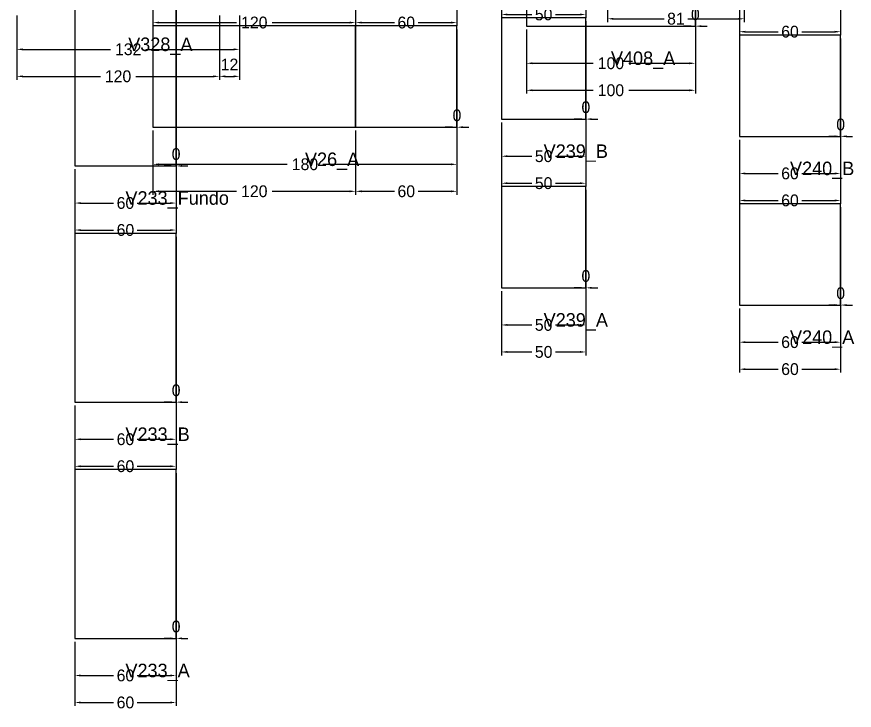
# Model space of a CAD drawing. Header units: metres. Extents: x 946 to 6411, y 1397 to 3666.
# Drawn here: x 4463 to 4959, y 1440.1 to 1851.1 of the extents above; entities that cross this region are included whole.
import ezdxf

# ---------------------------------------------------------------- set-up
doc = ezdxf.new("R2010")
doc.units = ezdxf.units.M
doc.layers.add('COTA', color=3, linetype='Continuous')
doc.dimstyles.new('COTA_VIG', dxfattribs={"dimtxt": 7, "dimasz": 3.5, "dimexe": 2, "dimexo": 2, "dimgap": 1.5, "dimtad": 1, "dimdec": 1, "dimcen": 2.5, "dimclrd": 3, "dimclre": 3, "dimclrt": 3, "dimazin": 3, "dimtfac": 1, "dimtmove": 0, "dimatfit": 3})

# ---------------------------------------------------------------- blocks, each defined once
blk = doc.blocks.new('_CLOSEDFILLED')
at = {"color": 0, "linetype": 'BYBLOCK'}
blk.add_solid([(-1, 0.16), (0, 0), (-1, -0.16)], dxfattribs=at)
blk = doc.blocks.new('*D280')
at = {"color": 3}
for p, q in [((4543.7, 1783.65), (4543.7, 1761.65)), ((4723.7, 1783.65), (4723.7, 1761.65)), ((4547.2, 1763.65), (4623.2, 1763.65)), ((4644.2, 1763.65), (4720.2, 1763.65))]:
    blk.add_line(p, q, dxfattribs=at)
at = {"layer": 'Defpoints'}
for p in [(4543.7, 1785.65), (4723.7, 1785.65), (4543.7, 1763.65)]:
    blk.add_point(p, dxfattribs=at)
at = {"layer": 'COTA', "color": 3, "xscale": 3.5, "yscale": 3.5, "rotation": 180}
blk.add_blockref('_CLOSEDFILLED', (4543.7, 1763.65), dxfattribs=at)
at = {"layer": 'COTA', "color": 3, "xscale": 3.5, "yscale": 3.5}
blk.add_blockref('_CLOSEDFILLED', (4723.7, 1763.65), dxfattribs=at)
at = {"layer": 'COTA', "color": 3, "insert": (4633.7, 1763.65), "char_height": 7, "attachment_point": 5}
blk.add_mtext('180', dxfattribs=at)
blk = doc.blocks.new('*D281')
at = {"color": 3}
for p, q in [((4543.7, 1783.65), (4543.7, 1745.65)), ((4663.7, 1783.65), (4663.7, 1745.65)), ((4547.2, 1747.65), (4593.2, 1747.65)), ((4614.2, 1747.65), (4660.2, 1747.65))]:
    blk.add_line(p, q, dxfattribs=at)
at = {"layer": 'Defpoints'}
for p in [(4543.7, 1785.65), (4663.7, 1785.65), (4543.7, 1747.65)]:
    blk.add_point(p, dxfattribs=at)
at = {"layer": 'COTA', "color": 3, "xscale": 3.5, "yscale": 3.5, "rotation": 180}
blk.add_blockref('_CLOSEDFILLED', (4543.7, 1747.65), dxfattribs=at)
at = {"layer": 'COTA', "color": 3, "xscale": 3.5, "yscale": 3.5}
blk.add_blockref('_CLOSEDFILLED', (4663.7, 1747.65), dxfattribs=at)
at = {"layer": 'COTA', "color": 3, "insert": (4603.7, 1747.65), "char_height": 7, "attachment_point": 5}
blk.add_mtext('120', dxfattribs=at)
blk = doc.blocks.new('*D282')
at = {"color": 3}
for p, q in [((4663.7, 1783.65), (4663.7, 1745.65)), ((4723.7, 1783.65), (4723.7, 1745.65)), ((4667.2, 1747.65), (4686.7, 1747.65)), ((4700.7, 1747.65), (4720.2, 1747.65))]:
    blk.add_line(p, q, dxfattribs=at)
at = {"layer": 'Defpoints'}
for p in [(4663.7, 1785.65), (4723.7, 1785.65), (4663.7, 1747.65)]:
    blk.add_point(p, dxfattribs=at)
at = {"layer": 'COTA', "color": 3, "xscale": 3.5, "yscale": 3.5, "rotation": 180}
blk.add_blockref('_CLOSEDFILLED', (4663.7, 1747.65), dxfattribs=at)
at = {"layer": 'COTA', "color": 3, "xscale": 3.5, "yscale": 3.5}
blk.add_blockref('_CLOSEDFILLED', (4723.7, 1747.65), dxfattribs=at)
at = {"layer": 'COTA', "color": 3, "insert": (4693.7, 1747.65), "char_height": 7, "attachment_point": 5}
blk.add_mtext('60', dxfattribs=at)
blk = doc.blocks.new('*D285')
at = {"color": 3}
for p, q in [((4543.7, 1883.65), (4543.7, 1845.65)), ((4663.7, 1883.65), (4663.7, 1845.65)), ((4547.2, 1847.65), (4593.2, 1847.65)), ((4614.2, 1847.65), (4660.2, 1847.65))]:
    blk.add_line(p, q, dxfattribs=at)
at = {"layer": 'Defpoints'}
for p in [(4543.7, 1885.65), (4663.7, 1885.65), (4543.7, 1847.65)]:
    blk.add_point(p, dxfattribs=at)
at = {"layer": 'COTA', "color": 3, "xscale": 3.5, "yscale": 3.5, "rotation": 180}
blk.add_blockref('_CLOSEDFILLED', (4543.7, 1847.65), dxfattribs=at)
at = {"layer": 'COTA', "color": 3, "xscale": 3.5, "yscale": 3.5}
blk.add_blockref('_CLOSEDFILLED', (4663.7, 1847.65), dxfattribs=at)
at = {"layer": 'COTA', "color": 3, "insert": (4603.7, 1847.65), "char_height": 7, "attachment_point": 5}
blk.add_mtext('120', dxfattribs=at)
blk = doc.blocks.new('*D286')
at = {"color": 3}
for p, q in [((4663.7, 1883.65), (4663.7, 1845.65)), ((4723.7, 1883.65), (4723.7, 1845.65)), ((4667.2, 1847.65), (4686.7, 1847.65)), ((4700.7, 1847.65), (4720.2, 1847.65))]:
    blk.add_line(p, q, dxfattribs=at)
at = {"layer": 'Defpoints'}
for p in [(4663.7, 1885.65), (4723.7, 1885.65), (4663.7, 1847.65)]:
    blk.add_point(p, dxfattribs=at)
at = {"layer": 'COTA', "color": 3, "xscale": 3.5, "yscale": 3.5, "rotation": 180}
blk.add_blockref('_CLOSEDFILLED', (4663.7, 1847.65), dxfattribs=at)
at = {"layer": 'COTA', "color": 3, "xscale": 3.5, "yscale": 3.5}
blk.add_blockref('_CLOSEDFILLED', (4723.7, 1847.65), dxfattribs=at)
at = {"layer": 'COTA', "color": 3, "insert": (4693.7, 1847.65), "char_height": 7, "attachment_point": 5}
blk.add_mtext('60', dxfattribs=at)
blk = doc.blocks.new('*D1120')
at = {"color": 3}
for p, q in [((4497.39, 1480.7), (4497.39, 1458.7)), ((4557.39, 1480.7), (4557.39, 1458.7)), ((4500.89, 1460.7), (4520.39, 1460.7)), ((4534.39, 1460.7), (4553.89, 1460.7))]:
    blk.add_line(p, q, dxfattribs=at)
at = {"layer": 'Defpoints'}
for p in [(4497.39, 1482.7), (4557.39, 1482.7), (4497.39, 1460.7)]:
    blk.add_point(p, dxfattribs=at)
at = {"layer": 'COTA', "color": 3, "xscale": 3.5, "yscale": 3.5, "rotation": 180}
blk.add_blockref('_CLOSEDFILLED', (4497.39, 1460.7), dxfattribs=at)
at = {"layer": 'COTA', "color": 3, "xscale": 3.5, "yscale": 3.5}
blk.add_blockref('_CLOSEDFILLED', (4557.39, 1460.7), dxfattribs=at)
at = {"layer": 'COTA', "color": 3, "insert": (4527.39, 1460.7), "char_height": 7, "attachment_point": 5}
blk.add_mtext('60', dxfattribs=at)
blk = doc.blocks.new('*D1121')
at = {"color": 3}
for p, q in [((4497.39, 1480.7), (4497.39, 1442.7)), ((4557.39, 1480.7), (4557.39, 1442.7)), ((4500.89, 1444.7), (4520.39, 1444.7)), ((4534.39, 1444.7), (4553.89, 1444.7))]:
    blk.add_line(p, q, dxfattribs=at)
at = {"layer": 'Defpoints'}
for p in [(4497.39, 1482.7), (4557.39, 1482.7), (4497.39, 1444.7)]:
    blk.add_point(p, dxfattribs=at)
at = {"layer": 'COTA', "color": 3, "xscale": 3.5, "yscale": 3.5, "rotation": 180}
blk.add_blockref('_CLOSEDFILLED', (4497.39, 1444.7), dxfattribs=at)
at = {"layer": 'COTA', "color": 3, "xscale": 3.5, "yscale": 3.5}
blk.add_blockref('_CLOSEDFILLED', (4557.39, 1444.7), dxfattribs=at)
at = {"layer": 'COTA', "color": 3, "insert": (4527.39, 1444.7), "char_height": 7, "attachment_point": 5}
blk.add_mtext('60', dxfattribs=at)
blk = doc.blocks.new('*D1123')
at = {"color": 3}
for p, q in [((4497.39, 1620.7), (4497.39, 1598.7)), ((4557.39, 1620.7), (4557.39, 1598.7)), ((4500.89, 1600.7), (4520.39, 1600.7)), ((4534.39, 1600.7), (4553.89, 1600.7))]:
    blk.add_line(p, q, dxfattribs=at)
at = {"layer": 'Defpoints'}
for p in [(4497.39, 1622.7), (4557.39, 1622.7), (4497.39, 1600.7)]:
    blk.add_point(p, dxfattribs=at)
at = {"layer": 'COTA', "color": 3, "xscale": 3.5, "yscale": 3.5, "rotation": 180}
blk.add_blockref('_CLOSEDFILLED', (4497.39, 1600.7), dxfattribs=at)
at = {"layer": 'COTA', "color": 3, "xscale": 3.5, "yscale": 3.5}
blk.add_blockref('_CLOSEDFILLED', (4557.39, 1600.7), dxfattribs=at)
at = {"layer": 'COTA', "color": 3, "insert": (4527.39, 1600.7), "char_height": 7, "attachment_point": 5}
blk.add_mtext('60', dxfattribs=at)
blk = doc.blocks.new('*D1124')
at = {"color": 3}
for p, q in [((4497.39, 1620.7), (4497.39, 1582.7)), ((4557.39, 1620.7), (4557.39, 1582.7)), ((4500.89, 1584.7), (4520.39, 1584.7)), ((4534.39, 1584.7), (4553.89, 1584.7))]:
    blk.add_line(p, q, dxfattribs=at)
at = {"layer": 'Defpoints'}
for p in [(4497.39, 1622.7), (4557.39, 1622.7), (4497.39, 1584.7)]:
    blk.add_point(p, dxfattribs=at)
at = {"layer": 'COTA', "color": 3, "xscale": 3.5, "yscale": 3.5, "rotation": 180}
blk.add_blockref('_CLOSEDFILLED', (4497.39, 1584.7), dxfattribs=at)
at = {"layer": 'COTA', "color": 3, "xscale": 3.5, "yscale": 3.5}
blk.add_blockref('_CLOSEDFILLED', (4557.39, 1584.7), dxfattribs=at)
at = {"layer": 'COTA', "color": 3, "insert": (4527.39, 1584.7), "char_height": 7, "attachment_point": 5}
blk.add_mtext('60', dxfattribs=at)
blk = doc.blocks.new('*D1126')
at = {"color": 3}
for p, q in [((4497.39, 1760.7), (4497.39, 1738.7)), ((4557.39, 1760.7), (4557.39, 1738.7)), ((4500.89, 1740.7), (4520.39, 1740.7)), ((4534.39, 1740.7), (4553.89, 1740.7))]:
    blk.add_line(p, q, dxfattribs=at)
at = {"layer": 'Defpoints'}
for p in [(4497.39, 1762.7), (4557.39, 1762.7), (4497.39, 1740.7)]:
    blk.add_point(p, dxfattribs=at)
at = {"layer": 'COTA', "color": 3, "xscale": 3.5, "yscale": 3.5, "rotation": 180}
blk.add_blockref('_CLOSEDFILLED', (4497.39, 1740.7), dxfattribs=at)
at = {"layer": 'COTA', "color": 3, "xscale": 3.5, "yscale": 3.5}
blk.add_blockref('_CLOSEDFILLED', (4557.39, 1740.7), dxfattribs=at)
at = {"layer": 'COTA', "color": 3, "insert": (4527.39, 1740.7), "char_height": 7, "attachment_point": 5}
blk.add_mtext('60', dxfattribs=at)
blk = doc.blocks.new('*D1127')
at = {"color": 3}
for p, q in [((4497.39, 1760.7), (4497.39, 1722.7)), ((4557.39, 1760.7), (4557.39, 1722.7)), ((4500.89, 1724.7), (4520.39, 1724.7)), ((4534.39, 1724.7), (4553.89, 1724.7))]:
    blk.add_line(p, q, dxfattribs=at)
at = {"layer": 'Defpoints'}
for p in [(4497.39, 1762.7), (4557.39, 1762.7), (4497.39, 1724.7)]:
    blk.add_point(p, dxfattribs=at)
at = {"layer": 'COTA', "color": 3, "xscale": 3.5, "yscale": 3.5, "rotation": 180}
blk.add_blockref('_CLOSEDFILLED', (4497.39, 1724.7), dxfattribs=at)
at = {"layer": 'COTA', "color": 3, "xscale": 3.5, "yscale": 3.5}
blk.add_blockref('_CLOSEDFILLED', (4557.39, 1724.7), dxfattribs=at)
at = {"layer": 'COTA', "color": 3, "insert": (4527.39, 1724.7), "char_height": 7, "attachment_point": 5}
blk.add_mtext('60', dxfattribs=at)
blk = doc.blocks.new('*D1183')
at = {"color": 3}
for p, q in [((4750.05, 1688.45), (4750.05, 1666.45)), ((4800.05, 1688.45), (4800.05, 1666.45)), ((4753.55, 1668.45), (4768.05, 1668.45)), ((4782.05, 1668.45), (4796.55, 1668.45))]:
    blk.add_line(p, q, dxfattribs=at)
at = {"layer": 'Defpoints'}
for p in [(4750.05, 1690.45), (4800.05, 1690.45), (4750.05, 1668.45)]:
    blk.add_point(p, dxfattribs=at)
at = {"layer": 'COTA', "color": 3, "xscale": 3.5, "yscale": 3.5, "rotation": 180}
blk.add_blockref('_CLOSEDFILLED', (4750.05, 1668.45), dxfattribs=at)
at = {"layer": 'COTA', "color": 3, "xscale": 3.5, "yscale": 3.5}
blk.add_blockref('_CLOSEDFILLED', (4800.05, 1668.45), dxfattribs=at)
at = {"layer": 'COTA', "color": 3, "insert": (4775.05, 1668.45), "char_height": 7, "attachment_point": 5}
blk.add_mtext('50', dxfattribs=at)
blk = doc.blocks.new('*D1184')
at = {"color": 3}
for p, q in [((4750.05, 1688.45), (4750.05, 1650.45)), ((4800.05, 1688.45), (4800.05, 1650.45)), ((4753.55, 1652.45), (4768.05, 1652.45)), ((4782.05, 1652.45), (4796.55, 1652.45))]:
    blk.add_line(p, q, dxfattribs=at)
at = {"layer": 'Defpoints'}
for p in [(4750.05, 1690.45), (4800.05, 1690.45), (4750.05, 1652.45)]:
    blk.add_point(p, dxfattribs=at)
at = {"layer": 'COTA', "color": 3, "xscale": 3.5, "yscale": 3.5, "rotation": 180}
blk.add_blockref('_CLOSEDFILLED', (4750.05, 1652.45), dxfattribs=at)
at = {"layer": 'COTA', "color": 3, "xscale": 3.5, "yscale": 3.5}
blk.add_blockref('_CLOSEDFILLED', (4800.05, 1652.45), dxfattribs=at)
at = {"layer": 'COTA', "color": 3, "insert": (4775.05, 1652.45), "char_height": 7, "attachment_point": 5}
blk.add_mtext('50', dxfattribs=at)
blk = doc.blocks.new('*D1186')
at = {"color": 3}
for p, q in [((4750.05, 1788.45), (4750.05, 1766.45)), ((4800.05, 1788.45), (4800.05, 1766.45)), ((4753.55, 1768.45), (4768.05, 1768.45)), ((4782.05, 1768.45), (4796.55, 1768.45))]:
    blk.add_line(p, q, dxfattribs=at)
at = {"layer": 'Defpoints'}
for p in [(4750.05, 1790.45), (4800.05, 1790.45), (4750.05, 1768.45)]:
    blk.add_point(p, dxfattribs=at)
at = {"layer": 'COTA', "color": 3, "xscale": 3.5, "yscale": 3.5, "rotation": 180}
blk.add_blockref('_CLOSEDFILLED', (4750.05, 1768.45), dxfattribs=at)
at = {"layer": 'COTA', "color": 3, "xscale": 3.5, "yscale": 3.5}
blk.add_blockref('_CLOSEDFILLED', (4800.05, 1768.45), dxfattribs=at)
at = {"layer": 'COTA', "color": 3, "insert": (4775.05, 1768.45), "char_height": 7, "attachment_point": 5}
blk.add_mtext('50', dxfattribs=at)
blk = doc.blocks.new('*D1187')
at = {"color": 3}
for p, q in [((4750.05, 1788.45), (4750.05, 1750.45)), ((4800.05, 1788.45), (4800.05, 1750.45)), ((4753.55, 1752.45), (4768.05, 1752.45)), ((4782.05, 1752.45), (4796.55, 1752.45))]:
    blk.add_line(p, q, dxfattribs=at)
at = {"layer": 'Defpoints'}
for p in [(4750.05, 1790.45), (4800.05, 1790.45), (4750.05, 1752.45)]:
    blk.add_point(p, dxfattribs=at)
at = {"layer": 'COTA', "color": 3, "xscale": 3.5, "yscale": 3.5, "rotation": 180}
blk.add_blockref('_CLOSEDFILLED', (4750.05, 1752.45), dxfattribs=at)
at = {"layer": 'COTA', "color": 3, "xscale": 3.5, "yscale": 3.5}
blk.add_blockref('_CLOSEDFILLED', (4800.05, 1752.45), dxfattribs=at)
at = {"layer": 'COTA', "color": 3, "insert": (4775.05, 1752.45), "char_height": 7, "attachment_point": 5}
blk.add_mtext('50', dxfattribs=at)
blk = doc.blocks.new('*D1190')
at = {"color": 3}
for p, q in [((4750.05, 1888.45), (4750.05, 1850.45)), ((4800.05, 1888.45), (4800.05, 1850.45)), ((4753.55, 1852.45), (4768.05, 1852.45)), ((4782.05, 1852.45), (4796.55, 1852.45))]:
    blk.add_line(p, q, dxfattribs=at)
at = {"layer": 'Defpoints'}
for p in [(4750.05, 1890.45), (4800.05, 1890.45), (4750.05, 1852.45)]:
    blk.add_point(p, dxfattribs=at)
at = {"layer": 'COTA', "color": 3, "xscale": 3.5, "yscale": 3.5, "rotation": 180}
blk.add_blockref('_CLOSEDFILLED', (4750.05, 1852.45), dxfattribs=at)
at = {"layer": 'COTA', "color": 3, "xscale": 3.5, "yscale": 3.5}
blk.add_blockref('_CLOSEDFILLED', (4800.05, 1852.45), dxfattribs=at)
at = {"layer": 'COTA', "color": 3, "insert": (4775.05, 1852.45), "char_height": 7, "attachment_point": 5}
blk.add_mtext('50', dxfattribs=at)
blk = doc.blocks.new('*D1192')
at = {"color": 3}
for p, q in [((4890.94, 1678.24), (4890.94, 1656.24)), ((4950.94, 1678.24), (4950.94, 1656.24)), ((4894.44, 1658.24), (4913.94, 1658.24)), ((4927.94, 1658.24), (4947.44, 1658.24))]:
    blk.add_line(p, q, dxfattribs=at)
at = {"layer": 'Defpoints'}
for p in [(4890.94, 1680.24), (4950.94, 1680.24), (4890.94, 1658.24)]:
    blk.add_point(p, dxfattribs=at)
at = {"layer": 'COTA', "color": 3, "xscale": 3.5, "yscale": 3.5, "rotation": 180}
blk.add_blockref('_CLOSEDFILLED', (4890.94, 1658.24), dxfattribs=at)
at = {"layer": 'COTA', "color": 3, "xscale": 3.5, "yscale": 3.5}
blk.add_blockref('_CLOSEDFILLED', (4950.94, 1658.24), dxfattribs=at)
at = {"layer": 'COTA', "color": 3, "insert": (4920.94, 1658.24), "char_height": 7, "attachment_point": 5}
blk.add_mtext('60', dxfattribs=at)
blk = doc.blocks.new('*D1193')
at = {"color": 3}
for p, q in [((4890.94, 1678.24), (4890.94, 1640.24)), ((4950.94, 1678.24), (4950.94, 1640.24)), ((4894.44, 1642.24), (4913.94, 1642.24)), ((4927.94, 1642.24), (4947.44, 1642.24))]:
    blk.add_line(p, q, dxfattribs=at)
at = {"layer": 'Defpoints'}
for p in [(4890.94, 1680.24), (4950.94, 1680.24), (4890.94, 1642.24)]:
    blk.add_point(p, dxfattribs=at)
at = {"layer": 'COTA', "color": 3, "xscale": 3.5, "yscale": 3.5, "rotation": 180}
blk.add_blockref('_CLOSEDFILLED', (4890.94, 1642.24), dxfattribs=at)
at = {"layer": 'COTA', "color": 3, "xscale": 3.5, "yscale": 3.5}
blk.add_blockref('_CLOSEDFILLED', (4950.94, 1642.24), dxfattribs=at)
at = {"layer": 'COTA', "color": 3, "insert": (4920.94, 1642.24), "char_height": 7, "attachment_point": 5}
blk.add_mtext('60', dxfattribs=at)
blk = doc.blocks.new('*D1195')
at = {"color": 3}
for p, q in [((4890.94, 1778.24), (4890.94, 1756.24)), ((4950.94, 1778.24), (4950.94, 1756.24)), ((4894.44, 1758.24), (4913.94, 1758.24)), ((4927.94, 1758.24), (4947.44, 1758.24))]:
    blk.add_line(p, q, dxfattribs=at)
at = {"layer": 'Defpoints'}
for p in [(4890.94, 1780.24), (4950.94, 1780.24), (4890.94, 1758.24)]:
    blk.add_point(p, dxfattribs=at)
at = {"layer": 'COTA', "color": 3, "xscale": 3.5, "yscale": 3.5, "rotation": 180}
blk.add_blockref('_CLOSEDFILLED', (4890.94, 1758.24), dxfattribs=at)
at = {"layer": 'COTA', "color": 3, "xscale": 3.5, "yscale": 3.5}
blk.add_blockref('_CLOSEDFILLED', (4950.94, 1758.24), dxfattribs=at)
at = {"layer": 'COTA', "color": 3, "insert": (4920.94, 1758.24), "char_height": 7, "attachment_point": 5}
blk.add_mtext('60', dxfattribs=at)
blk = doc.blocks.new('*D1196')
at = {"color": 3}
for p, q in [((4890.94, 1778.24), (4890.94, 1740.24)), ((4950.94, 1778.24), (4950.94, 1740.24)), ((4894.44, 1742.24), (4913.94, 1742.24)), ((4927.94, 1742.24), (4947.44, 1742.24))]:
    blk.add_line(p, q, dxfattribs=at)
at = {"layer": 'Defpoints'}
for p in [(4890.94, 1780.24), (4950.94, 1780.24), (4890.94, 1742.24)]:
    blk.add_point(p, dxfattribs=at)
at = {"layer": 'COTA', "color": 3, "xscale": 3.5, "yscale": 3.5, "rotation": 180}
blk.add_blockref('_CLOSEDFILLED', (4890.94, 1742.24), dxfattribs=at)
at = {"layer": 'COTA', "color": 3, "xscale": 3.5, "yscale": 3.5}
blk.add_blockref('_CLOSEDFILLED', (4950.94, 1742.24), dxfattribs=at)
at = {"layer": 'COTA', "color": 3, "insert": (4920.94, 1742.24), "char_height": 7, "attachment_point": 5}
blk.add_mtext('60', dxfattribs=at)
blk = doc.blocks.new('*D1199')
at = {"color": 3}
for p, q in [((4890.94, 1878.24), (4890.94, 1840.24)), ((4950.94, 1878.24), (4950.94, 1840.24)), ((4894.44, 1842.24), (4913.94, 1842.24)), ((4927.94, 1842.24), (4947.44, 1842.24))]:
    blk.add_line(p, q, dxfattribs=at)
at = {"layer": 'Defpoints'}
for p in [(4890.94, 1880.24), (4950.94, 1880.24), (4890.94, 1842.24)]:
    blk.add_point(p, dxfattribs=at)
at = {"layer": 'COTA', "color": 3, "xscale": 3.5, "yscale": 3.5, "rotation": 180}
blk.add_blockref('_CLOSEDFILLED', (4890.94, 1842.24), dxfattribs=at)
at = {"layer": 'COTA', "color": 3, "xscale": 3.5, "yscale": 3.5}
blk.add_blockref('_CLOSEDFILLED', (4950.94, 1842.24), dxfattribs=at)
at = {"layer": 'COTA', "color": 3, "insert": (4920.94, 1842.24), "char_height": 7, "attachment_point": 5}
blk.add_mtext('60', dxfattribs=at)
blk = doc.blocks.new('*D1630')
at = {"color": 3}
for p, q in [((4463.02, 1851.79), (4463.02, 1829.79)), ((4595.02, 1851.79), (4595.02, 1829.79)), ((4466.52, 1831.79), (4518.52, 1831.79)), ((4539.52, 1831.79), (4591.52, 1831.79))]:
    blk.add_line(p, q, dxfattribs=at)
at = {"layer": 'Defpoints'}
for p in [(4463.02, 1853.79), (4595.02, 1853.79), (4463.02, 1831.79)]:
    blk.add_point(p, dxfattribs=at)
at = {"layer": 'COTA', "color": 3, "xscale": 3.5, "yscale": 3.5, "rotation": 180}
blk.add_blockref('_CLOSEDFILLED', (4463.02, 1831.79), dxfattribs=at)
at = {"layer": 'COTA', "color": 3, "xscale": 3.5, "yscale": 3.5}
blk.add_blockref('_CLOSEDFILLED', (4595.02, 1831.79), dxfattribs=at)
at = {"layer": 'COTA', "color": 3, "insert": (4529.02, 1831.79), "char_height": 7, "attachment_point": 5}
blk.add_mtext('132', dxfattribs=at)
blk = doc.blocks.new('*D1631')
at = {"color": 3}
for p, q in [((4463.02, 1851.79), (4463.02, 1813.79)), ((4583.02, 1851.79), (4583.02, 1813.79)), ((4466.52, 1815.79), (4512.52, 1815.79)), ((4533.52, 1815.79), (4579.52, 1815.79))]:
    blk.add_line(p, q, dxfattribs=at)
at = {"layer": 'Defpoints'}
for p in [(4463.02, 1853.79), (4583.02, 1853.79), (4463.02, 1815.79)]:
    blk.add_point(p, dxfattribs=at)
at = {"layer": 'COTA', "color": 3, "xscale": 3.5, "yscale": 3.5, "rotation": 180}
blk.add_blockref('_CLOSEDFILLED', (4463.02, 1815.79), dxfattribs=at)
at = {"layer": 'COTA', "color": 3, "xscale": 3.5, "yscale": 3.5}
blk.add_blockref('_CLOSEDFILLED', (4583.02, 1815.79), dxfattribs=at)
at = {"layer": 'COTA', "color": 3, "insert": (4523.02, 1815.79), "char_height": 7, "attachment_point": 5}
blk.add_mtext('120', dxfattribs=at)
blk = doc.blocks.new('*D1876')
at = {"color": 3}
for p, q in [((4764.9, 1843.53), (4764.9, 1821.53)), ((4864.9, 1843.53), (4864.9, 1821.53)), ((4768.4, 1823.53), (4804.4, 1823.53)), ((4825.4, 1823.53), (4861.4, 1823.53))]:
    blk.add_line(p, q, dxfattribs=at)
at = {"layer": 'Defpoints'}
for p in [(4764.9, 1845.53), (4864.9, 1845.53), (4764.9, 1823.53)]:
    blk.add_point(p, dxfattribs=at)
at = {"layer": 'COTA', "color": 3, "xscale": 3.5, "yscale": 3.5, "rotation": 180}
blk.add_blockref('_CLOSEDFILLED', (4764.9, 1823.53), dxfattribs=at)
at = {"layer": 'COTA', "color": 3, "xscale": 3.5, "yscale": 3.5}
blk.add_blockref('_CLOSEDFILLED', (4864.9, 1823.53), dxfattribs=at)
at = {"layer": 'COTA', "color": 3, "insert": (4814.9, 1823.53), "char_height": 7, "attachment_point": 5}
blk.add_mtext('100', dxfattribs=at)
blk = doc.blocks.new('*D1877')
at = {"color": 3}
for p, q in [((4764.9, 1843.53), (4764.9, 1805.53)), ((4864.9, 1843.53), (4864.9, 1805.53)), ((4768.4, 1807.53), (4804.4, 1807.53)), ((4825.4, 1807.53), (4861.4, 1807.53))]:
    blk.add_line(p, q, dxfattribs=at)
at = {"layer": 'Defpoints'}
for p in [(4764.9, 1845.53), (4864.9, 1845.53), (4764.9, 1807.53)]:
    blk.add_point(p, dxfattribs=at)
at = {"layer": 'COTA', "color": 3, "xscale": 3.5, "yscale": 3.5, "rotation": 180}
blk.add_blockref('_CLOSEDFILLED', (4764.9, 1807.53), dxfattribs=at)
at = {"layer": 'COTA', "color": 3, "xscale": 3.5, "yscale": 3.5}
blk.add_blockref('_CLOSEDFILLED', (4864.9, 1807.53), dxfattribs=at)
at = {"layer": 'COTA', "color": 3, "insert": (4814.9, 1807.53), "char_height": 7, "attachment_point": 5}
blk.add_mtext('100', dxfattribs=at)
blk = doc.blocks.new('*D2015')
at = {"color": 3}
for p, q in [((4812.87, 1885.91), (4812.87, 1847.91)), ((4893.87, 1885.91), (4893.87, 1847.91)), ((4816.37, 1849.91), (4846.37, 1849.91)), ((4860.37, 1849.91), (4890.37, 1849.91))]:
    blk.add_line(p, q, dxfattribs=at)
at = {"layer": 'Defpoints'}
for p in [(4812.87, 1887.91), (4893.87, 1887.91), (4812.87, 1849.91)]:
    blk.add_point(p, dxfattribs=at)
at = {"layer": 'COTA', "color": 3, "xscale": 3.5, "yscale": 3.5, "rotation": 180}
blk.add_blockref('_CLOSEDFILLED', (4812.87, 1849.91), dxfattribs=at)
at = {"layer": 'COTA', "color": 3, "xscale": 3.5, "yscale": 3.5}
blk.add_blockref('_CLOSEDFILLED', (4893.87, 1849.91), dxfattribs=at)
at = {"layer": 'COTA', "color": 3, "insert": (4853.37, 1849.91), "char_height": 7, "attachment_point": 5}
blk.add_mtext('81', dxfattribs=at)

msp = doc.modelspace()

# ---------------------------------------------------------------- linework, layer by layer
at = {"layer": 'Paineis'}
for points in [[(4764.9, 1845.53), (4864.9, 1845.53), (4864.9, 1945.53), (4764.9, 1945.53)], [(4497.39, 1762.7), (4557.39, 1762.7), (4557.39, 1862.7), (4497.39, 1862.7)], [(4750.05, 1790.45), (4800.05, 1790.45), (4800.05, 1850.45), (4750.05, 1850.45)], [(4543.7, 1785.65), (4663.7, 1785.65), (4663.7, 1845.65), (4543.7, 1845.65)], [(4663.7, 1785.65), (4723.7, 1785.65), (4723.7, 1845.65), (4663.7, 1845.65)], [(4890.94, 1780.24), (4950.94, 1780.24), (4950.94, 1840.24), (4890.94, 1840.24)], [(4750.05, 1690.45), (4800.05, 1690.45), (4800.05, 1750.45), (4750.05, 1750.45)], [(4890.94, 1680.24), (4950.94, 1680.24), (4950.94, 1740.24), (4890.94, 1740.24)], [(4497.39, 1622.7), (4557.39, 1622.7), (4557.39, 1722.7), (4497.39, 1722.7)], [(4497.39, 1482.7), (4557.39, 1482.7), (4557.39, 1582.7), (4497.39, 1582.7)]]:
    msp.add_lwpolyline(points, close=True, dxfattribs=at)

# ---------------------------------------------------------------- texts
at = {"layer": 'Texto Secao', "char_height": 8, "attachment_point": 1}
for s, insert in [('V328_A', (4529.02, 1838.79)), ('V408_A', (4814.9, 1830.53)), ('V239_B', (4775.05, 1775.45)), ('V26_A', (4633.7, 1770.65)), ('V240_B', (4920.94, 1765.24)), ('V233_Fundo', (4527.39, 1747.7)), ('V239_A', (4775.05, 1675.45)), ('V240_A', (4920.94, 1665.24)), ('V233_B', (4527.39, 1607.7)), ('V233_A', (4527.39, 1467.7))]:
    msp.add_mtext(s, dxfattribs=dict(at, insert=insert))

# ---------------------------------------------------------------- dimensions: what is measured, and where the dimension line sits
at = {"layer": 'COTA'}
for base, p1, p2 in [((4864.9, 1845.53), (4864.9, 1845.53), (4864.9, 1945.53)), ((4557.39, 1762.7), (4557.39, 1762.7), (4557.39, 1862.7)), ((4583.02, 1815.79), (4583.02, 1853.79), (4595.02, 1853.79)), ((4800.05, 1790.45), (4800.05, 1790.45), (4800.05, 1850.45)), ((4723.7, 1785.65), (4723.7, 1785.65), (4723.7, 1845.65)), ((4950.94, 1780.24), (4950.94, 1780.24), (4950.94, 1840.24)), ((4800.05, 1690.45), (4800.05, 1690.45), (4800.05, 1750.45)), ((4950.94, 1680.24), (4950.94, 1680.24), (4950.94, 1740.24)), ((4557.39, 1622.7), (4557.39, 1622.7), (4557.39, 1722.7)), ((4557.39, 1482.7), (4557.39, 1482.7), (4557.39, 1582.7))]:
    msp.add_linear_dim(base=base, p1=p1, p2=p2, dimstyle='COTA_VIG', dxfattribs=at).render()
for base, p1, p2, picture, middle in [((4750.05, 1852.45), (4750.05, 1890.45), (4800.05, 1890.45), '*D1190', (4775.05, 1852.45)), ((4543.7, 1847.65), (4543.7, 1885.65), (4663.7, 1885.65), '*D285', (4603.7, 1847.65)), ((4663.7, 1847.65), (4663.7, 1885.65), (4723.7, 1885.65), '*D286', (4693.7, 1847.65)), ((4812.87, 1849.91), (4812.87, 1887.91), (4893.87, 1887.91), '*D2015', (4853.37, 1849.91)), ((4890.94, 1842.24), (4890.94, 1880.24), (4950.94, 1880.24), '*D1199', (4920.94, 1842.24)), ((4463.02, 1831.79), (4463.02, 1853.79), (4595.02, 1853.79), '*D1630', (4529.02, 1831.79)), ((4463.02, 1815.79), (4463.02, 1853.79), (4583.02, 1853.79), '*D1631', (4523.02, 1815.79)), ((4764.9, 1823.53), (4764.9, 1845.53), (4864.9, 1845.53), '*D1876', (4814.9, 1823.53)), ((4764.9, 1807.53), (4764.9, 1845.53), (4864.9, 1845.53), '*D1877', (4814.9, 1807.53)), ((4750.05, 1768.45), (4750.05, 1790.45), (4800.05, 1790.45), '*D1186', (4775.05, 1768.45)), ((4750.05, 1752.45), (4750.05, 1790.45), (4800.05, 1790.45), '*D1187', (4775.05, 1752.45)), ((4543.7, 1763.65), (4543.7, 1785.65), (4723.7, 1785.65), '*D280', (4633.7, 1763.65)), ((4543.7, 1747.65), (4543.7, 1785.65), (4663.7, 1785.65), '*D281', (4603.7, 1747.65)), ((4663.7, 1747.65), (4663.7, 1785.65), (4723.7, 1785.65), '*D282', (4693.7, 1747.65)), ((4890.94, 1758.24), (4890.94, 1780.24), (4950.94, 1780.24), '*D1195', (4920.94, 1758.24)), ((4890.94, 1742.24), (4890.94, 1780.24), (4950.94, 1780.24), '*D1196', (4920.94, 1742.24)), ((4497.39, 1740.7), (4497.39, 1762.7), (4557.39, 1762.7), '*D1126', (4527.39, 1740.7)), ((4497.39, 1724.7), (4497.39, 1762.7), (4557.39, 1762.7), '*D1127', (4527.39, 1724.7)), ((4750.05, 1668.45), (4750.05, 1690.45), (4800.05, 1690.45), '*D1183', (4775.05, 1668.45)), ((4750.05, 1652.45), (4750.05, 1690.45), (4800.05, 1690.45), '*D1184', (4775.05, 1652.45)), ((4890.94, 1658.24), (4890.94, 1680.24), (4950.94, 1680.24), '*D1192', (4920.94, 1658.24)), ((4890.94, 1642.24), (4890.94, 1680.24), (4950.94, 1680.24), '*D1193', (4920.94, 1642.24)), ((4497.39, 1600.7), (4497.39, 1622.7), (4557.39, 1622.7), '*D1123', (4527.39, 1600.7)), ((4497.39, 1584.7), (4497.39, 1622.7), (4557.39, 1622.7), '*D1124', (4527.39, 1584.7)), ((4497.39, 1460.7), (4497.39, 1482.7), (4557.39, 1482.7), '*D1120', (4527.39, 1460.7)), ((4497.39, 1444.7), (4497.39, 1482.7), (4557.39, 1482.7), '*D1121', (4527.39, 1444.7))]:
    dim = msp.add_linear_dim(base=base, p1=p1, p2=p2, dimstyle='COTA_VIG', dxfattribs=at)
    dim.commit()
    dim.dimension.update_dxf_attribs({"geometry": picture, "text_midpoint": middle})

doc.saveas('drawing.dxf')
